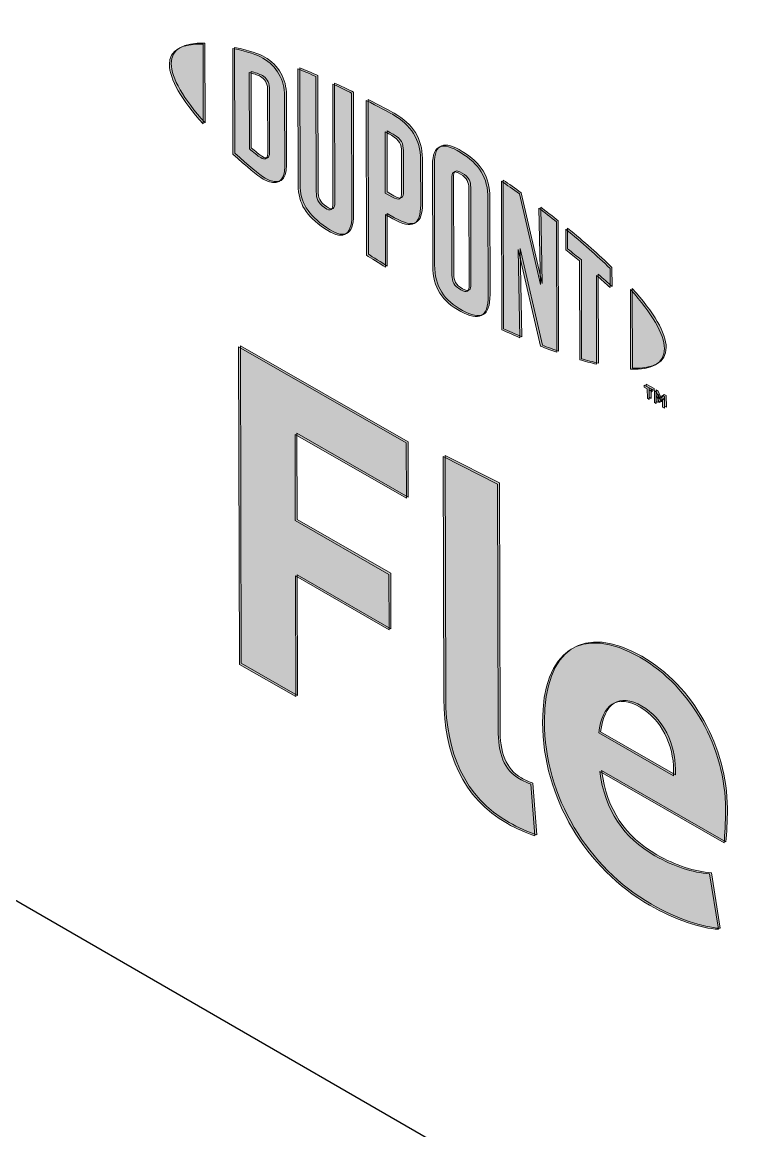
# Model space of a CAD drawing. Header units: inches. Extents: x -17.6 to 82.3, y -15.1 to 23.2.
# Drawn here: x 69.7049 to 69.8945, y 10.1817 to 10.476 of the extents above; entities that cross this region are included whole.
import ezdxf

# ---------------------------------------------------------------- set-up
doc = ezdxf.new("R2010")
doc.units = ezdxf.units.IN
doc.header["$MEASUREMENT"] = 0
doc.layers.add('G-ANNO-TTLB', color=7, linetype='Continuous', lineweight=0)
doc.layers.add('TYVEK', color=7, linetype='Continuous', lineweight=0)

# ---------------------------------------------------------------- blocks, each defined once
blk = doc.blocks.new('Block_237')
at = {"layer": 'TYVEK', "true_color": 0x000000, "transparency": 33554687}
h = blk.add_hatch(color=18, dxfattribs=at)
h.dxf.hatch_style = 2
edge = h.paths.add_edge_path()
edge.add_spline(control_points=[(69.76306, 10.30582), (69.76306, 10.30582), (69.76285, 10.39011), (69.76285, 10.39011), (69.76285, 10.39011), (69.80734, 10.36457), (69.80734, 10.36457), (69.80734, 10.36457), (69.80738, 10.34988), (69.80738, 10.34988), (69.80738, 10.34988), (69.77782, 10.36685), (69.77782, 10.36685), (69.77782, 10.36685), (69.77788, 10.34397), (69.77788, 10.34397), (69.77788, 10.34397), (69.80273, 10.3297), (69.80273, 10.3297), (69.80273, 10.3297), (69.80277, 10.315), (69.80277, 10.315), (69.80277, 10.315), (69.77791, 10.32927), (69.77791, 10.32927), (69.77791, 10.32927), (69.77799, 10.29724), (69.77799, 10.29724), (69.77799, 10.29724), (69.76306, 10.30582), (69.76306, 10.30582)], knot_values=[0, 0, 0, 0, 1, 1, 1, 2, 2, 2, 3, 3, 3, 4, 4, 4, 5, 5, 5, 6, 6, 6, 7, 7, 7, 8, 8, 8, 9, 9, 9, 10, 10, 10, 10], degree=3, periodic=0)
h = blk.add_hatch(color=18, dxfattribs=at)
h.dxf.hatch_style = 2
edge = h.paths.add_edge_path()
edge.add_spline(control_points=[(69.83172, 10.28864), (69.83174, 10.28214), (69.83321, 10.27781), (69.83739, 10.27541), (69.83843, 10.27481), (69.83947, 10.27433), (69.84041, 10.27403), (69.84041, 10.27403), (69.84149, 10.26031), (69.84149, 10.26031), (69.83951, 10.26096), (69.83627, 10.26234), (69.83418, 10.26354), (69.82217, 10.27044), (69.81735, 10.28222), (69.81731, 10.29668), (69.81731, 10.29668), (69.81715, 10.36098), (69.81715, 10.36098), (69.81715, 10.36098), (69.83156, 10.35367), (69.83156, 10.35367), (69.83156, 10.35367), (69.83172, 10.28864), (69.83172, 10.28864)], knot_values=[0, 0, 0, 0, 1, 1, 1, 2, 2, 2, 3, 3, 3, 4, 4, 4, 5, 5, 5, 6, 6, 6, 7, 7, 7, 8, 8, 8, 8], degree=3, periodic=0)
h = blk.add_hatch(color=18, dxfattribs=at)
h.dxf.hatch_style = 2
edge = h.paths.add_edge_path()
edge.add_spline(control_points=[(69.85842, 10.28762), (69.85842, 10.28762), (69.87827, 10.27623), (69.87827, 10.27623), (69.87827, 10.27623), (69.87826, 10.27768), (69.87826, 10.27768), (69.87825, 10.28442), (69.8751, 10.29116), (69.86936, 10.29445), (69.8633, 10.29793), (69.85934, 10.29527), (69.85842, 10.28762)], knot_values=[0, 0, 0, 0, 1, 1, 1, 2, 2, 2, 3, 3, 3, 4, 4, 4, 4], degree=3, periodic=0)
edge = h.paths.add_edge_path()
edge.add_spline(control_points=[(69.89015, 10.2355), (69.88556, 10.23573), (69.87878, 10.23794), (69.87188, 10.2419), (69.85507, 10.25155), (69.84355, 10.27043), (69.8435, 10.29042), (69.84345, 10.30956), (69.85397, 10.31651), (69.86932, 10.3077), (69.883, 10.29985), (69.89201, 10.28349), (69.89205, 10.26735), (69.89206, 10.26374), (69.89186, 10.26073), (69.89166, 10.25844), (69.89166, 10.25844), (69.85866, 10.27739), (69.85866, 10.27739), (69.86004, 10.26698), (69.86496, 10.25982), (69.87331, 10.25503), (69.87843, 10.25209), (69.88333, 10.25059), (69.88782, 10.25018), (69.88782, 10.25018), (69.89015, 10.2355), (69.89015, 10.2355)], knot_values=[0, 0, 0, 0, 1, 1, 1, 2, 2, 2, 3, 3, 3, 4, 4, 4, 5, 5, 5, 6, 6, 6, 7, 7, 7, 8, 8, 8, 9, 9, 9, 9], degree=3, periodic=0)
at = {"layer": 'TYVEK'}
for points, knots in [([(69.76306, 10.30582), (69.76306, 10.30582), (69.76285, 10.39011), (69.76285, 10.39011), (69.76285, 10.39011), (69.80734, 10.36457), (69.80734, 10.36457), (69.80734, 10.36457), (69.80738, 10.34988), (69.80738, 10.34988), (69.80738, 10.34988), (69.77782, 10.36685), (69.77782, 10.36685), (69.77782, 10.36685), (69.77788, 10.34397), (69.77788, 10.34397), (69.77788, 10.34397), (69.80273, 10.3297), (69.80273, 10.3297), (69.80273, 10.3297), (69.80277, 10.315), (69.80277, 10.315), (69.80277, 10.315), (69.77791, 10.32927), (69.77791, 10.32927), (69.77791, 10.32927), (69.77799, 10.29724), (69.77799, 10.29724), (69.77799, 10.29724), (69.76306, 10.30582), (69.76306, 10.30582)], [0, 0, 0, 0, 1, 1, 1, 2, 2, 2, 3, 3, 3, 4, 4, 4, 5, 5, 5, 6, 6, 6, 7, 7, 7, 8, 8, 8, 9, 9, 9, 10, 10, 10, 10]), ([(69.83172, 10.28864), (69.83174, 10.28214), (69.83321, 10.27781), (69.83739, 10.27541), (69.83843, 10.27481), (69.83947, 10.27433), (69.84041, 10.27403), (69.84041, 10.27403), (69.84149, 10.26031), (69.84149, 10.26031), (69.83951, 10.26096), (69.83627, 10.26234), (69.83418, 10.26354), (69.82217, 10.27044), (69.81735, 10.28222), (69.81731, 10.29668), (69.81731, 10.29668), (69.81715, 10.36098), (69.81715, 10.36098), (69.81715, 10.36098), (69.83156, 10.35367), (69.83156, 10.35367), (69.83156, 10.35367), (69.83172, 10.28864), (69.83172, 10.28864)], [0, 0, 0, 0, 1, 1, 1, 2, 2, 2, 3, 3, 3, 4, 4, 4, 5, 5, 5, 6, 6, 6, 7, 7, 7, 8, 8, 8, 8]), ([(69.89015, 10.2355), (69.88556, 10.23573), (69.87878, 10.23794), (69.87188, 10.2419), (69.85507, 10.25155), (69.84355, 10.27043), (69.8435, 10.29042), (69.84345, 10.30956), (69.85397, 10.31651), (69.86932, 10.3077), (69.883, 10.29985), (69.89201, 10.28349), (69.89205, 10.26735), (69.89206, 10.26374), (69.89186, 10.26073), (69.89166, 10.25844), (69.89166, 10.25844), (69.85866, 10.27739), (69.85866, 10.27739), (69.86004, 10.26698), (69.86496, 10.25982), (69.87331, 10.25503), (69.87843, 10.25209), (69.88333, 10.25059), (69.88782, 10.25018), (69.88782, 10.25018), (69.89015, 10.2355), (69.89015, 10.2355)], [0, 0, 0, 0, 1, 1, 1, 2, 2, 2, 3, 3, 3, 4, 4, 4, 5, 5, 5, 6, 6, 6, 7, 7, 7, 8, 8, 8, 9, 9, 9, 9]), ([(69.85842, 10.28762), (69.85842, 10.28762), (69.87827, 10.27623), (69.87827, 10.27623), (69.87827, 10.27623), (69.87826, 10.27768), (69.87826, 10.27768), (69.87825, 10.28442), (69.8751, 10.29116), (69.86936, 10.29445), (69.8633, 10.29793), (69.85934, 10.29527), (69.85842, 10.28762)], [0, 0, 0, 0, 1, 1, 1, 2, 2, 2, 3, 3, 3, 4, 4, 4, 4])]:
    blk.add_open_spline(points, degree=3, knots=knots, dxfattribs=at)
blk = doc.blocks.new('Block_238')
at = {"layer": 'TYVEK', "true_color": 0x000000, "transparency": 33554687}
h = blk.add_hatch(color=18, dxfattribs=at)
h.dxf.hatch_style = 2
edge = h.paths.add_edge_path()
edge.add_spline(control_points=[(69.74448, 10.46499), (69.74449, 10.46111), (69.74777, 10.45561), (69.75347, 10.44923), (69.75347, 10.44923), (69.75341, 10.47039), (69.75341, 10.47039), (69.74773, 10.47057), (69.74447, 10.46883), (69.74448, 10.46499)], knot_values=[0, 0, 0, 0, 1, 1, 1, 2, 2, 2, 3, 3, 3, 3], degree=3, periodic=0)
h = blk.add_hatch(color=18, dxfattribs=at)
h.dxf.hatch_style = 2
edge = h.paths.add_edge_path()
edge.add_spline(control_points=[(69.77057, 10.44138), (69.77057, 10.43976), (69.76973, 10.4397), (69.76872, 10.44028), (69.76793, 10.44073), (69.76671, 10.44176), (69.76572, 10.44264), (69.76572, 10.44264), (69.76567, 10.46288), (69.76567, 10.46288), (69.76666, 10.46261), (69.76788, 10.46224), (69.76866, 10.46179), (69.76967, 10.46121), (69.77052, 10.46018), (69.77052, 10.45856), (69.77052, 10.45856), (69.77057, 10.44138), (69.77057, 10.44138)], knot_values=[0, 0, 0, 0, 1, 1, 1, 2, 2, 2, 3, 3, 3, 4, 4, 4, 5, 5, 5, 6, 6, 6, 6], degree=3, periodic=0)
edge = h.paths.add_edge_path()
edge.add_spline(control_points=[(69.76931, 10.4667), (69.76772, 10.46761), (69.76543, 10.46839), (69.76128, 10.46929), (69.76128, 10.46929), (69.76135, 10.44124), (69.76135, 10.44124), (69.765, 10.43787), (69.7678, 10.43552), (69.76939, 10.43461), (69.77306, 10.43251), (69.77511, 10.43391), (69.7751, 10.43805), (69.7751, 10.43805), (69.77506, 10.45668), (69.77506, 10.45668), (69.77505, 10.46083), (69.77298, 10.4646), (69.76931, 10.4667)], knot_values=[0, 0, 0, 0, 1, 1, 1, 2, 2, 2, 3, 3, 3, 4, 4, 4, 5, 5, 5, 6, 6, 6, 6], degree=3, periodic=0)
h = blk.add_hatch(color=18, dxfattribs=at)
h.dxf.hatch_style = 2
edge = h.paths.add_edge_path()
edge.add_spline(control_points=[(69.78788, 10.42815), (69.78789, 10.42653), (69.7874, 10.42578), (69.78565, 10.42704), (69.78392, 10.42827), (69.78345, 10.42938), (69.78345, 10.4313), (69.78345, 10.4313), (69.78337, 10.46183), (69.78337, 10.46183), (69.78223, 10.46234), (69.77967, 10.4634), (69.77858, 10.46385), (69.77858, 10.46385), (69.77866, 10.43297), (69.77866, 10.43297), (69.77867, 10.42804), (69.78075, 10.42493), (69.78566, 10.42146), (69.79016, 10.41829), (69.7929, 10.41933), (69.79289, 10.4248), (69.79289, 10.4248), (69.79281, 10.45742), (69.79281, 10.45742), (69.79187, 10.4579), (69.7888, 10.45936), (69.7878, 10.45981), (69.7878, 10.45981), (69.78788, 10.42815), (69.78788, 10.42815)], knot_values=[0, 0, 0, 0, 1, 1, 1, 2, 2, 2, 3, 3, 3, 4, 4, 4, 5, 5, 5, 6, 6, 6, 7, 7, 7, 8, 8, 8, 9, 9, 9, 10, 10, 10, 10], degree=3, periodic=0)
h = blk.add_hatch(color=18, dxfattribs=at)
h.dxf.hatch_style = 2
edge = h.paths.add_edge_path()
edge.add_spline(control_points=[(69.8061, 10.43109), (69.8061, 10.42932), (69.80557, 10.42874), (69.80353, 10.4299), (69.80353, 10.4299), (69.80178, 10.4309), (69.80178, 10.4309), (69.80178, 10.4309), (69.80174, 10.44711), (69.80174, 10.44711), (69.80252, 10.44671), (69.80294, 10.44648), (69.8034, 10.44621), (69.8056, 10.44495), (69.80607, 10.44373), (69.80607, 10.44192), (69.80607, 10.44192), (69.8061, 10.43109), (69.8061, 10.43109)], knot_values=[0, 0, 0, 0, 1, 1, 1, 2, 2, 2, 3, 3, 3, 4, 4, 4, 5, 5, 5, 6, 6, 6, 6], degree=3, periodic=0)
edge = h.paths.add_edge_path()
edge.add_spline(control_points=[(69.80368, 10.45178), (69.80281, 10.45228), (69.79964, 10.45398), (69.79672, 10.45546), (69.79672, 10.45546), (69.79682, 10.41437), (69.79682, 10.41437), (69.79781, 10.41374), (69.80042, 10.41209), (69.80182, 10.41124), (69.80182, 10.41124), (69.80179, 10.42519), (69.80179, 10.42519), (69.80179, 10.42519), (69.80375, 10.42407), (69.80375, 10.42407), (69.80899, 10.42108), (69.81117, 10.42254), (69.81115, 10.42775), (69.81115, 10.42775), (69.81112, 10.43986), (69.81112, 10.43986), (69.81111, 10.44497), (69.80866, 10.44893), (69.80368, 10.45178)], knot_values=[0, 0, 0, 0, 1, 1, 1, 2, 2, 2, 3, 3, 3, 4, 4, 4, 5, 5, 5, 6, 6, 6, 7, 7, 7, 8, 8, 8, 8], degree=3, periodic=0)
h = blk.add_hatch(color=18, dxfattribs=at)
h.dxf.hatch_style = 2
edge = h.paths.add_edge_path()
edge.add_spline(control_points=[(69.82401, 10.40648), (69.82402, 10.40485), (69.82355, 10.40428), (69.82178, 10.40524), (69.81995, 10.40622), (69.81946, 10.40741), (69.81945, 10.40909), (69.81945, 10.40909), (69.81939, 10.43471), (69.81939, 10.43471), (69.81938, 10.43639), (69.81988, 10.43704), (69.8217, 10.43593), (69.82348, 10.43485), (69.82395, 10.43371), (69.82395, 10.43209), (69.82395, 10.43209), (69.82401, 10.40648), (69.82401, 10.40648)], knot_values=[0, 0, 0, 0, 1, 1, 1, 2, 2, 2, 3, 3, 3, 4, 4, 4, 5, 5, 5, 6, 6, 6, 6], degree=3, periodic=0)
edge = h.paths.add_edge_path()
edge.add_spline(control_points=[(69.82169, 10.44167), (69.81705, 10.44459), (69.81429, 10.44382), (69.8143, 10.43841), (69.8143, 10.43841), (69.81437, 10.41153), (69.81437, 10.41153), (69.81438, 10.40582), (69.81689, 10.40203), (69.82179, 10.39947), (69.82659, 10.39695), (69.82908, 10.39762), (69.82907, 10.40369), (69.82907, 10.40369), (69.82901, 10.42935), (69.82901, 10.42935), (69.82899, 10.43514), (69.82673, 10.4385), (69.82169, 10.44167)], knot_values=[0, 0, 0, 0, 1, 1, 1, 2, 2, 2, 3, 3, 3, 4, 4, 4, 5, 5, 5, 6, 6, 6, 6], degree=3, periodic=0)
h = blk.add_hatch(color=18, dxfattribs=at)
h.dxf.hatch_style = 2
edge = h.paths.add_edge_path()
edge.add_spline(control_points=[(69.84294, 10.40662), (69.84294, 10.40662), (69.83733, 10.4307), (69.83733, 10.4307), (69.83582, 10.43179), (69.834, 10.43308), (69.83259, 10.43403), (69.83259, 10.43403), (69.83268, 10.39461), (69.83268, 10.39461), (69.83367, 10.39415), (69.8362, 10.39303), (69.8375, 10.39247), (69.8375, 10.39247), (69.83705, 10.41593), (69.83705, 10.41593), (69.83705, 10.41593), (69.84298, 10.39023), (69.84298, 10.39023), (69.84423, 10.38974), (69.84605, 10.38906), (69.84725, 10.38864), (69.84725, 10.38864), (69.84716, 10.42328), (69.84716, 10.42328), (69.84591, 10.42428), (69.84364, 10.42603), (69.84254, 10.42685), (69.84254, 10.42685), (69.84294, 10.40662), (69.84294, 10.40662)], knot_values=[0, 0, 0, 0, 1, 1, 1, 2, 2, 2, 3, 3, 3, 4, 4, 4, 5, 5, 5, 6, 6, 6, 7, 7, 7, 8, 8, 8, 9, 9, 9, 10, 10, 10, 10], degree=3, periodic=0)
h = blk.add_hatch(color=18, dxfattribs=at)
h.dxf.hatch_style = 2
edge = h.paths.add_edge_path()
edge.add_spline(control_points=[(69.84966, 10.4158), (69.8509, 10.41483), (69.85212, 10.41385), (69.85331, 10.41287), (69.85331, 10.41287), (69.85337, 10.38665), (69.85337, 10.38665), (69.85447, 10.38632), (69.8565, 10.38576), (69.85785, 10.38545), (69.85785, 10.38545), (69.85779, 10.40905), (69.85779, 10.40905), (69.8591, 10.40792), (69.86032, 10.40682), (69.86145, 10.40581), (69.86145, 10.40581), (69.86143, 10.41086), (69.86143, 10.41086), (69.85789, 10.41432), (69.85409, 10.41766), (69.84964, 10.42128), (69.84964, 10.42128), (69.84966, 10.4158), (69.84966, 10.4158)], knot_values=[0, 0, 0, 0, 1, 1, 1, 2, 2, 2, 3, 3, 3, 4, 4, 4, 5, 5, 5, 6, 6, 6, 7, 7, 7, 8, 8, 8, 8], degree=3, periodic=0)
h = blk.add_hatch(color=18, dxfattribs=at)
h.dxf.hatch_style = 2
edge = h.paths.add_edge_path()
edge.add_spline(control_points=[(69.87581, 10.3896), (69.87582, 10.38571), (69.87256, 10.38397), (69.86687, 10.38412), (69.86687, 10.38412), (69.86682, 10.40529), (69.86682, 10.40529), (69.87252, 10.39892), (69.8758, 10.39344), (69.87581, 10.3896)], knot_values=[0, 0, 0, 0, 1, 1, 1, 2, 2, 2, 3, 3, 3, 3], degree=3, periodic=0)
h = blk.add_hatch(color=18, dxfattribs=at)
h.dxf.hatch_style = 2
edge = h.paths.add_edge_path()
edge.add_spline(control_points=[(69.87318, 10.37839), (69.87318, 10.37839), (69.87372, 10.37807), (69.87372, 10.37807), (69.87372, 10.37807), (69.87452, 10.37617), (69.87452, 10.37617), (69.87452, 10.37617), (69.87531, 10.37716), (69.87531, 10.37716), (69.87531, 10.37716), (69.87584, 10.37686), (69.87584, 10.37686), (69.87584, 10.37686), (69.87585, 10.37381), (69.87585, 10.37381), (69.87585, 10.37381), (69.87536, 10.37409), (69.87536, 10.37409), (69.87536, 10.37409), (69.87535, 10.37626), (69.87535, 10.37626), (69.87535, 10.37626), (69.87454, 10.37527), (69.87454, 10.37527), (69.87454, 10.37527), (69.87449, 10.3753), (69.87449, 10.3753), (69.87449, 10.3753), (69.87367, 10.37722), (69.87367, 10.37722), (69.87367, 10.37722), (69.87367, 10.37505), (69.87367, 10.37505), (69.87367, 10.37505), (69.87318, 10.37534), (69.87318, 10.37534), (69.87318, 10.37534), (69.87318, 10.37839), (69.87318, 10.37839)], knot_values=[0, 0, 0, 0, 1, 1, 1, 2, 2, 2, 3, 3, 3, 4, 4, 4, 5, 5, 5, 6, 6, 6, 7, 7, 7, 8, 8, 8, 9, 9, 9, 10, 10, 10, 11, 11, 11, 12, 12, 12, 13, 13, 13, 13], degree=3, periodic=0)
edge = h.paths.add_edge_path()
edge.add_spline(control_points=[(69.87129, 10.37894), (69.87129, 10.37894), (69.87047, 10.3794), (69.87047, 10.3794), (69.87047, 10.3794), (69.87047, 10.37994), (69.87047, 10.37994), (69.87047, 10.37994), (69.87261, 10.37871), (69.87261, 10.37871), (69.87261, 10.37871), (69.87261, 10.37818), (69.87261, 10.37818), (69.87261, 10.37818), (69.87179, 10.37864), (69.87179, 10.37864), (69.87179, 10.37864), (69.8718, 10.37613), (69.8718, 10.37613), (69.8718, 10.37613), (69.87129, 10.37642), (69.87129, 10.37642), (69.87129, 10.37642), (69.87129, 10.37894), (69.87129, 10.37894)], knot_values=[0, 0, 0, 0, 1, 1, 1, 2, 2, 2, 3, 3, 3, 4, 4, 4, 5, 5, 5, 6, 6, 6, 7, 7, 7, 8, 8, 8, 8], degree=3, periodic=0)
at = {"layer": 'TYVEK'}
for points, knots in [([(69.74448, 10.46499), (69.74449, 10.46111), (69.74777, 10.45561), (69.75347, 10.44923), (69.75347, 10.44923), (69.75341, 10.47039), (69.75341, 10.47039), (69.74773, 10.47057), (69.74447, 10.46883), (69.74448, 10.46499)], [0, 0, 0, 0, 1, 1, 1, 2, 2, 2, 3, 3, 3, 3]), ([(69.76931, 10.4667), (69.76772, 10.46761), (69.76543, 10.46839), (69.76128, 10.46929), (69.76128, 10.46929), (69.76135, 10.44124), (69.76135, 10.44124), (69.765, 10.43787), (69.7678, 10.43552), (69.76939, 10.43461), (69.77306, 10.43251), (69.77511, 10.43391), (69.7751, 10.43805), (69.7751, 10.43805), (69.77506, 10.45668), (69.77506, 10.45668), (69.77505, 10.46083), (69.77298, 10.4646), (69.76931, 10.4667)], [0, 0, 0, 0, 1, 1, 1, 2, 2, 2, 3, 3, 3, 4, 4, 4, 5, 5, 5, 6, 6, 6, 6]), ([(69.77057, 10.44138), (69.77057, 10.43976), (69.76973, 10.4397), (69.76872, 10.44028), (69.76793, 10.44073), (69.76671, 10.44176), (69.76572, 10.44264), (69.76572, 10.44264), (69.76567, 10.46288), (69.76567, 10.46288), (69.76666, 10.46261), (69.76788, 10.46224), (69.76866, 10.46179), (69.76967, 10.46121), (69.77052, 10.46018), (69.77052, 10.45856), (69.77052, 10.45856), (69.77057, 10.44138), (69.77057, 10.44138)], [0, 0, 0, 0, 1, 1, 1, 2, 2, 2, 3, 3, 3, 4, 4, 4, 5, 5, 5, 6, 6, 6, 6]), ([(69.78788, 10.42815), (69.78789, 10.42653), (69.7874, 10.42578), (69.78565, 10.42704), (69.78392, 10.42827), (69.78345, 10.42938), (69.78345, 10.4313), (69.78345, 10.4313), (69.78337, 10.46183), (69.78337, 10.46183), (69.78223, 10.46234), (69.77967, 10.4634), (69.77858, 10.46385), (69.77858, 10.46385), (69.77866, 10.43297), (69.77866, 10.43297), (69.77867, 10.42804), (69.78075, 10.42493), (69.78566, 10.42146), (69.79016, 10.41829), (69.7929, 10.41933), (69.79289, 10.4248), (69.79289, 10.4248), (69.79281, 10.45742), (69.79281, 10.45742), (69.79187, 10.4579), (69.7888, 10.45936), (69.7878, 10.45981), (69.7878, 10.45981), (69.78788, 10.42815), (69.78788, 10.42815)], [0, 0, 0, 0, 1, 1, 1, 2, 2, 2, 3, 3, 3, 4, 4, 4, 5, 5, 5, 6, 6, 6, 7, 7, 7, 8, 8, 8, 9, 9, 9, 10, 10, 10, 10]), ([(69.80368, 10.45178), (69.80281, 10.45228), (69.79964, 10.45398), (69.79672, 10.45546), (69.79672, 10.45546), (69.79682, 10.41437), (69.79682, 10.41437), (69.79781, 10.41374), (69.80042, 10.41209), (69.80182, 10.41124), (69.80182, 10.41124), (69.80179, 10.42519), (69.80179, 10.42519), (69.80179, 10.42519), (69.80375, 10.42407), (69.80375, 10.42407), (69.80899, 10.42108), (69.81117, 10.42254), (69.81115, 10.42775), (69.81115, 10.42775), (69.81112, 10.43986), (69.81112, 10.43986), (69.81111, 10.44497), (69.80866, 10.44893), (69.80368, 10.45178)], [0, 0, 0, 0, 1, 1, 1, 2, 2, 2, 3, 3, 3, 4, 4, 4, 5, 5, 5, 6, 6, 6, 7, 7, 7, 8, 8, 8, 8]), ([(69.8061, 10.43109), (69.8061, 10.42932), (69.80557, 10.42874), (69.80353, 10.4299), (69.80353, 10.4299), (69.80178, 10.4309), (69.80178, 10.4309), (69.80178, 10.4309), (69.80174, 10.44711), (69.80174, 10.44711), (69.80252, 10.44671), (69.80294, 10.44648), (69.8034, 10.44621), (69.8056, 10.44495), (69.80607, 10.44373), (69.80607, 10.44192), (69.80607, 10.44192), (69.8061, 10.43109), (69.8061, 10.43109)], [0, 0, 0, 0, 1, 1, 1, 2, 2, 2, 3, 3, 3, 4, 4, 4, 5, 5, 5, 6, 6, 6, 6]), ([(69.82169, 10.44167), (69.81705, 10.44459), (69.81429, 10.44382), (69.8143, 10.43841), (69.8143, 10.43841), (69.81437, 10.41153), (69.81437, 10.41153), (69.81438, 10.40582), (69.81689, 10.40203), (69.82179, 10.39947), (69.82659, 10.39695), (69.82908, 10.39762), (69.82907, 10.40369), (69.82907, 10.40369), (69.82901, 10.42935), (69.82901, 10.42935), (69.82899, 10.43514), (69.82673, 10.4385), (69.82169, 10.44167)], [0, 0, 0, 0, 1, 1, 1, 2, 2, 2, 3, 3, 3, 4, 4, 4, 5, 5, 5, 6, 6, 6, 6]), ([(69.82401, 10.40648), (69.82402, 10.40485), (69.82355, 10.40428), (69.82178, 10.40524), (69.81995, 10.40622), (69.81946, 10.40741), (69.81945, 10.40909), (69.81945, 10.40909), (69.81939, 10.43471), (69.81939, 10.43471), (69.81938, 10.43639), (69.81988, 10.43704), (69.8217, 10.43593), (69.82348, 10.43485), (69.82395, 10.43371), (69.82395, 10.43209), (69.82395, 10.43209), (69.82401, 10.40648), (69.82401, 10.40648)], [0, 0, 0, 0, 1, 1, 1, 2, 2, 2, 3, 3, 3, 4, 4, 4, 5, 5, 5, 6, 6, 6, 6]), ([(69.84294, 10.40662), (69.84294, 10.40662), (69.83733, 10.4307), (69.83733, 10.4307), (69.83582, 10.43179), (69.834, 10.43308), (69.83259, 10.43403), (69.83259, 10.43403), (69.83268, 10.39461), (69.83268, 10.39461), (69.83367, 10.39415), (69.8362, 10.39303), (69.8375, 10.39247), (69.8375, 10.39247), (69.83705, 10.41593), (69.83705, 10.41593), (69.83705, 10.41593), (69.84298, 10.39023), (69.84298, 10.39023), (69.84423, 10.38974), (69.84605, 10.38906), (69.84725, 10.38864), (69.84725, 10.38864), (69.84716, 10.42328), (69.84716, 10.42328), (69.84591, 10.42428), (69.84364, 10.42603), (69.84254, 10.42685), (69.84254, 10.42685), (69.84294, 10.40662), (69.84294, 10.40662)], [0, 0, 0, 0, 1, 1, 1, 2, 2, 2, 3, 3, 3, 4, 4, 4, 5, 5, 5, 6, 6, 6, 7, 7, 7, 8, 8, 8, 9, 9, 9, 10, 10, 10, 10]), ([(69.84966, 10.4158), (69.8509, 10.41483), (69.85212, 10.41385), (69.85331, 10.41287), (69.85331, 10.41287), (69.85337, 10.38665), (69.85337, 10.38665), (69.85447, 10.38632), (69.8565, 10.38576), (69.85785, 10.38545), (69.85785, 10.38545), (69.85779, 10.40905), (69.85779, 10.40905), (69.8591, 10.40792), (69.86032, 10.40682), (69.86145, 10.40581), (69.86145, 10.40581), (69.86143, 10.41086), (69.86143, 10.41086), (69.85789, 10.41432), (69.85409, 10.41766), (69.84964, 10.42128), (69.84964, 10.42128), (69.84966, 10.4158), (69.84966, 10.4158)], [0, 0, 0, 0, 1, 1, 1, 2, 2, 2, 3, 3, 3, 4, 4, 4, 5, 5, 5, 6, 6, 6, 7, 7, 7, 8, 8, 8, 8]), ([(69.87581, 10.3896), (69.87582, 10.38571), (69.87256, 10.38397), (69.86687, 10.38412), (69.86687, 10.38412), (69.86682, 10.40529), (69.86682, 10.40529), (69.87252, 10.39892), (69.8758, 10.39344), (69.87581, 10.3896)], [0, 0, 0, 0, 1, 1, 1, 2, 2, 2, 3, 3, 3, 3]), ([(69.87129, 10.37894), (69.87129, 10.37894), (69.87047, 10.3794), (69.87047, 10.3794), (69.87047, 10.3794), (69.87047, 10.37994), (69.87047, 10.37994), (69.87047, 10.37994), (69.87261, 10.37871), (69.87261, 10.37871), (69.87261, 10.37871), (69.87261, 10.37818), (69.87261, 10.37818), (69.87261, 10.37818), (69.87179, 10.37864), (69.87179, 10.37864), (69.87179, 10.37864), (69.8718, 10.37613), (69.8718, 10.37613), (69.8718, 10.37613), (69.87129, 10.37642), (69.87129, 10.37642), (69.87129, 10.37642), (69.87129, 10.37894), (69.87129, 10.37894)], [0, 0, 0, 0, 1, 1, 1, 2, 2, 2, 3, 3, 3, 4, 4, 4, 5, 5, 5, 6, 6, 6, 7, 7, 7, 8, 8, 8, 8]), ([(69.87318, 10.37839), (69.87318, 10.37839), (69.87372, 10.37807), (69.87372, 10.37807), (69.87372, 10.37807), (69.87452, 10.37617), (69.87452, 10.37617), (69.87452, 10.37617), (69.87531, 10.37716), (69.87531, 10.37716), (69.87531, 10.37716), (69.87584, 10.37686), (69.87584, 10.37686), (69.87584, 10.37686), (69.87585, 10.37381), (69.87585, 10.37381), (69.87585, 10.37381), (69.87536, 10.37409), (69.87536, 10.37409), (69.87536, 10.37409), (69.87535, 10.37626), (69.87535, 10.37626), (69.87535, 10.37626), (69.87454, 10.37527), (69.87454, 10.37527), (69.87454, 10.37527), (69.87449, 10.3753), (69.87449, 10.3753), (69.87449, 10.3753), (69.87367, 10.37722), (69.87367, 10.37722), (69.87367, 10.37722), (69.87367, 10.37505), (69.87367, 10.37505), (69.87367, 10.37505), (69.87318, 10.37534), (69.87318, 10.37534), (69.87318, 10.37534), (69.87318, 10.37839), (69.87318, 10.37839)], [0, 0, 0, 0, 1, 1, 1, 2, 2, 2, 3, 3, 3, 4, 4, 4, 5, 5, 5, 6, 6, 6, 7, 7, 7, 8, 8, 8, 9, 9, 9, 10, 10, 10, 11, 11, 11, 12, 12, 12, 13, 13, 13, 13])]:
    blk.add_open_spline(points, degree=3, knots=knots, dxfattribs=at)
blk = doc.blocks.new('Block_236')
at = {"layer": 'TYVEK'}
for name in ['Block_238', 'Block_237']:
    blk.add_blockref(name, (0, 0), dxfattribs=at)
blk = doc.blocks.new('Block_246')
at = {"layer": 'TYVEK', "true_color": 0x000000, "transparency": 33554687}
h = blk.add_hatch(color=18, dxfattribs=at)
h.dxf.hatch_style = 2
edge = h.paths.add_edge_path()
edge.add_spline(control_points=[(69.76257, 10.30554), (69.76257, 10.30554), (69.76237, 10.38984), (69.76237, 10.38984), (69.76237, 10.38984), (69.80686, 10.3643), (69.80686, 10.3643), (69.80686, 10.3643), (69.80689, 10.34961), (69.80689, 10.34961), (69.80689, 10.34961), (69.77734, 10.36657), (69.77734, 10.36657), (69.77734, 10.36657), (69.77739, 10.34369), (69.77739, 10.34369), (69.77739, 10.34369), (69.80225, 10.32942), (69.80225, 10.32942), (69.80225, 10.32942), (69.80228, 10.31473), (69.80228, 10.31473), (69.80228, 10.31473), (69.77743, 10.329), (69.77743, 10.329), (69.77743, 10.329), (69.77751, 10.29697), (69.77751, 10.29697), (69.77751, 10.29697), (69.76257, 10.30554), (69.76257, 10.30554)], knot_values=[0, 0, 0, 0, 1, 1, 1, 2, 2, 2, 3, 3, 3, 4, 4, 4, 5, 5, 5, 6, 6, 6, 7, 7, 7, 8, 8, 8, 9, 9, 9, 10, 10, 10, 10], degree=3, periodic=0)
h = blk.add_hatch(color=18, dxfattribs=at)
h.dxf.hatch_style = 2
edge = h.paths.add_edge_path()
edge.add_spline(control_points=[(69.83123, 10.28837), (69.83125, 10.28187), (69.83272, 10.27754), (69.8369, 10.27514), (69.83794, 10.27454), (69.83899, 10.27406), (69.83993, 10.27376), (69.83993, 10.27376), (69.841, 10.26003), (69.841, 10.26003), (69.83902, 10.26069), (69.83578, 10.26207), (69.83369, 10.26327), (69.82168, 10.27016), (69.81686, 10.28195), (69.81682, 10.2964), (69.81682, 10.2964), (69.81667, 10.36071), (69.81667, 10.36071), (69.81667, 10.36071), (69.83108, 10.3534), (69.83108, 10.3534), (69.83108, 10.3534), (69.83123, 10.28837), (69.83123, 10.28837)], knot_values=[0, 0, 0, 0, 1, 1, 1, 2, 2, 2, 3, 3, 3, 4, 4, 4, 5, 5, 5, 6, 6, 6, 7, 7, 7, 8, 8, 8, 8], degree=3, periodic=0)
h = blk.add_hatch(color=18, dxfattribs=at)
h.dxf.hatch_style = 2
edge = h.paths.add_edge_path()
edge.add_spline(control_points=[(69.85793, 10.28735), (69.85793, 10.28735), (69.87778, 10.27596), (69.87778, 10.27596), (69.87778, 10.27596), (69.87777, 10.2774), (69.87777, 10.2774), (69.87776, 10.28415), (69.87461, 10.29088), (69.86887, 10.29418), (69.86281, 10.29766), (69.85885, 10.295), (69.85793, 10.28735)], knot_values=[0, 0, 0, 0, 1, 1, 1, 2, 2, 2, 3, 3, 3, 4, 4, 4, 4], degree=3, periodic=0)
edge = h.paths.add_edge_path()
edge.add_spline(control_points=[(69.88966, 10.23523), (69.88507, 10.23546), (69.87829, 10.23767), (69.8714, 10.24162), (69.85458, 10.25128), (69.84306, 10.27015), (69.84301, 10.29015), (69.84297, 10.30929), (69.85348, 10.31624), (69.86884, 10.30743), (69.88252, 10.29957), (69.89153, 10.28322), (69.89157, 10.26708), (69.89157, 10.26347), (69.89137, 10.26046), (69.89117, 10.25817), (69.89117, 10.25817), (69.85817, 10.27712), (69.85817, 10.27712), (69.85955, 10.2667), (69.86447, 10.25955), (69.87282, 10.25475), (69.87794, 10.25182), (69.88285, 10.25032), (69.88733, 10.24991), (69.88733, 10.24991), (69.88966, 10.23523), (69.88966, 10.23523)], knot_values=[0, 0, 0, 0, 1, 1, 1, 2, 2, 2, 3, 3, 3, 4, 4, 4, 5, 5, 5, 6, 6, 6, 7, 7, 7, 8, 8, 8, 9, 9, 9, 9], degree=3, periodic=0)
at = {"layer": 'TYVEK'}
for points, knots in [([(69.76257, 10.30554), (69.76257, 10.30554), (69.76237, 10.38984), (69.76237, 10.38984), (69.76237, 10.38984), (69.80686, 10.3643), (69.80686, 10.3643), (69.80686, 10.3643), (69.80689, 10.34961), (69.80689, 10.34961), (69.80689, 10.34961), (69.77734, 10.36657), (69.77734, 10.36657), (69.77734, 10.36657), (69.77739, 10.34369), (69.77739, 10.34369), (69.77739, 10.34369), (69.80225, 10.32942), (69.80225, 10.32942), (69.80225, 10.32942), (69.80228, 10.31473), (69.80228, 10.31473), (69.80228, 10.31473), (69.77743, 10.329), (69.77743, 10.329), (69.77743, 10.329), (69.77751, 10.29697), (69.77751, 10.29697), (69.77751, 10.29697), (69.76257, 10.30554), (69.76257, 10.30554)], [0, 0, 0, 0, 1, 1, 1, 2, 2, 2, 3, 3, 3, 4, 4, 4, 5, 5, 5, 6, 6, 6, 7, 7, 7, 8, 8, 8, 9, 9, 9, 10, 10, 10, 10]), ([(69.83123, 10.28837), (69.83125, 10.28187), (69.83272, 10.27754), (69.8369, 10.27514), (69.83794, 10.27454), (69.83899, 10.27406), (69.83993, 10.27376), (69.83993, 10.27376), (69.841, 10.26003), (69.841, 10.26003), (69.83902, 10.26069), (69.83578, 10.26207), (69.83369, 10.26327), (69.82168, 10.27016), (69.81686, 10.28195), (69.81682, 10.2964), (69.81682, 10.2964), (69.81667, 10.36071), (69.81667, 10.36071), (69.81667, 10.36071), (69.83108, 10.3534), (69.83108, 10.3534), (69.83108, 10.3534), (69.83123, 10.28837), (69.83123, 10.28837)], [0, 0, 0, 0, 1, 1, 1, 2, 2, 2, 3, 3, 3, 4, 4, 4, 5, 5, 5, 6, 6, 6, 7, 7, 7, 8, 8, 8, 8]), ([(69.88966, 10.23523), (69.88507, 10.23546), (69.87829, 10.23767), (69.8714, 10.24162), (69.85458, 10.25128), (69.84306, 10.27015), (69.84301, 10.29015), (69.84297, 10.30929), (69.85348, 10.31624), (69.86884, 10.30743), (69.88252, 10.29957), (69.89153, 10.28322), (69.89157, 10.26708), (69.89157, 10.26347), (69.89137, 10.26046), (69.89117, 10.25817), (69.89117, 10.25817), (69.85817, 10.27712), (69.85817, 10.27712), (69.85955, 10.2667), (69.86447, 10.25955), (69.87282, 10.25475), (69.87794, 10.25182), (69.88285, 10.25032), (69.88733, 10.24991), (69.88733, 10.24991), (69.88966, 10.23523), (69.88966, 10.23523)], [0, 0, 0, 0, 1, 1, 1, 2, 2, 2, 3, 3, 3, 4, 4, 4, 5, 5, 5, 6, 6, 6, 7, 7, 7, 8, 8, 8, 9, 9, 9, 9]), ([(69.85793, 10.28735), (69.85793, 10.28735), (69.87778, 10.27596), (69.87778, 10.27596), (69.87778, 10.27596), (69.87777, 10.2774), (69.87777, 10.2774), (69.87776, 10.28415), (69.87461, 10.29088), (69.86887, 10.29418), (69.86281, 10.29766), (69.85885, 10.295), (69.85793, 10.28735)], [0, 0, 0, 0, 1, 1, 1, 2, 2, 2, 3, 3, 3, 4, 4, 4, 4])]:
    blk.add_open_spline(points, degree=3, knots=knots, dxfattribs=at)
blk = doc.blocks.new('Block_247')
at = {"layer": 'TYVEK', "true_color": 0x000000, "transparency": 33554687}
h = blk.add_hatch(color=18, dxfattribs=at)
h.dxf.hatch_style = 2
edge = h.paths.add_edge_path()
edge.add_spline(control_points=[(69.744, 10.46472), (69.74401, 10.46084), (69.74728, 10.45534), (69.75298, 10.44896), (69.75298, 10.44896), (69.75293, 10.47012), (69.75293, 10.47012), (69.74724, 10.47029), (69.74399, 10.46856), (69.744, 10.46472)], knot_values=[0, 0, 0, 0, 1, 1, 1, 2, 2, 2, 3, 3, 3, 3], degree=3, periodic=0)
h = blk.add_hatch(color=18, dxfattribs=at)
h.dxf.hatch_style = 2
edge = h.paths.add_edge_path()
edge.add_spline(control_points=[(69.77008, 10.44111), (69.77008, 10.43948), (69.76924, 10.43943), (69.76823, 10.44001), (69.76744, 10.44046), (69.76622, 10.44149), (69.76523, 10.44237), (69.76523, 10.44237), (69.76518, 10.4626), (69.76518, 10.4626), (69.76617, 10.46234), (69.76739, 10.46197), (69.76818, 10.46152), (69.76919, 10.46094), (69.77003, 10.45991), (69.77004, 10.45829), (69.77004, 10.45829), (69.77008, 10.44111), (69.77008, 10.44111)], knot_values=[0, 0, 0, 0, 1, 1, 1, 2, 2, 2, 3, 3, 3, 4, 4, 4, 5, 5, 5, 6, 6, 6, 6], degree=3, periodic=0)
edge = h.paths.add_edge_path()
edge.add_spline(control_points=[(69.76882, 10.46643), (69.76723, 10.46734), (69.76494, 10.46812), (69.7608, 10.46902), (69.7608, 10.46902), (69.76086, 10.44097), (69.76086, 10.44097), (69.76452, 10.4376), (69.76731, 10.43525), (69.7689, 10.43434), (69.77257, 10.43223), (69.77463, 10.43363), (69.77462, 10.43778), (69.77462, 10.43778), (69.77457, 10.45641), (69.77457, 10.45641), (69.77456, 10.46055), (69.77249, 10.46432), (69.76882, 10.46643)], knot_values=[0, 0, 0, 0, 1, 1, 1, 2, 2, 2, 3, 3, 3, 4, 4, 4, 5, 5, 5, 6, 6, 6, 6], degree=3, periodic=0)
h = blk.add_hatch(color=18, dxfattribs=at)
h.dxf.hatch_style = 2
edge = h.paths.add_edge_path()
edge.add_spline(control_points=[(69.78739, 10.42788), (69.7874, 10.42626), (69.78692, 10.42551), (69.78516, 10.42676), (69.78343, 10.428), (69.78297, 10.4291), (69.78296, 10.43103), (69.78296, 10.43103), (69.78289, 10.46155), (69.78289, 10.46155), (69.78174, 10.46207), (69.77919, 10.46313), (69.77809, 10.46357), (69.77809, 10.46357), (69.77817, 10.4327), (69.77817, 10.4327), (69.77818, 10.42777), (69.78026, 10.42466), (69.78517, 10.42119), (69.78967, 10.41802), (69.79241, 10.41906), (69.7924, 10.42453), (69.7924, 10.42453), (69.79232, 10.45715), (69.79232, 10.45715), (69.79138, 10.45762), (69.78831, 10.45909), (69.78732, 10.45954), (69.78732, 10.45954), (69.78739, 10.42788), (69.78739, 10.42788)], knot_values=[0, 0, 0, 0, 1, 1, 1, 2, 2, 2, 3, 3, 3, 4, 4, 4, 5, 5, 5, 6, 6, 6, 7, 7, 7, 8, 8, 8, 9, 9, 9, 10, 10, 10, 10], degree=3, periodic=0)
h = blk.add_hatch(color=18, dxfattribs=at)
h.dxf.hatch_style = 2
edge = h.paths.add_edge_path()
edge.add_spline(control_points=[(69.80561, 10.43082), (69.80561, 10.42905), (69.80508, 10.42846), (69.80304, 10.42962), (69.80304, 10.42962), (69.80129, 10.43063), (69.80129, 10.43063), (69.80129, 10.43063), (69.80125, 10.44684), (69.80125, 10.44684), (69.80203, 10.44644), (69.80245, 10.44621), (69.80292, 10.44594), (69.80512, 10.44468), (69.80558, 10.44345), (69.80558, 10.44165), (69.80558, 10.44165), (69.80561, 10.43082), (69.80561, 10.43082)], knot_values=[0, 0, 0, 0, 1, 1, 1, 2, 2, 2, 3, 3, 3, 4, 4, 4, 5, 5, 5, 6, 6, 6, 6], degree=3, periodic=0)
edge = h.paths.add_edge_path()
edge.add_spline(control_points=[(69.80319, 10.45151), (69.80232, 10.45201), (69.79915, 10.45371), (69.79623, 10.45518), (69.79623, 10.45518), (69.79633, 10.4141), (69.79633, 10.4141), (69.79732, 10.41347), (69.79993, 10.41181), (69.80134, 10.41096), (69.80134, 10.41096), (69.8013, 10.42492), (69.8013, 10.42492), (69.8013, 10.42492), (69.80326, 10.4238), (69.80326, 10.4238), (69.80851, 10.4208), (69.81068, 10.42226), (69.81067, 10.42748), (69.81067, 10.42748), (69.81064, 10.43959), (69.81064, 10.43959), (69.81062, 10.4447), (69.80817, 10.44865), (69.80319, 10.45151)], knot_values=[0, 0, 0, 0, 1, 1, 1, 2, 2, 2, 3, 3, 3, 4, 4, 4, 5, 5, 5, 6, 6, 6, 7, 7, 7, 8, 8, 8, 8], degree=3, periodic=0)
h = blk.add_hatch(color=18, dxfattribs=at)
h.dxf.hatch_style = 2
edge = h.paths.add_edge_path()
edge.add_spline(control_points=[(69.82353, 10.4062), (69.82353, 10.40458), (69.82306, 10.40401), (69.82129, 10.40497), (69.81947, 10.40595), (69.81897, 10.40714), (69.81896, 10.40882), (69.81896, 10.40882), (69.8189, 10.43444), (69.8189, 10.43444), (69.8189, 10.43612), (69.81939, 10.43677), (69.82121, 10.43566), (69.82299, 10.43458), (69.82346, 10.43344), (69.82346, 10.43182), (69.82346, 10.43182), (69.82353, 10.4062), (69.82353, 10.4062)], knot_values=[0, 0, 0, 0, 1, 1, 1, 2, 2, 2, 3, 3, 3, 4, 4, 4, 5, 5, 5, 6, 6, 6, 6], degree=3, periodic=0)
edge = h.paths.add_edge_path()
edge.add_spline(control_points=[(69.8212, 10.4414), (69.81656, 10.44432), (69.8138, 10.44355), (69.81382, 10.43814), (69.81382, 10.43814), (69.81388, 10.41126), (69.81388, 10.41126), (69.8139, 10.40555), (69.8164, 10.40176), (69.8213, 10.39919), (69.8261, 10.39668), (69.8286, 10.39735), (69.82858, 10.40342), (69.82858, 10.40342), (69.82852, 10.42908), (69.82852, 10.42908), (69.82851, 10.43487), (69.82624, 10.43823), (69.8212, 10.4414)], knot_values=[0, 0, 0, 0, 1, 1, 1, 2, 2, 2, 3, 3, 3, 4, 4, 4, 5, 5, 5, 6, 6, 6, 6], degree=3, periodic=0)
h = blk.add_hatch(color=18, dxfattribs=at)
h.dxf.hatch_style = 2
edge = h.paths.add_edge_path()
edge.add_spline(control_points=[(69.84245, 10.40635), (69.84245, 10.40635), (69.83685, 10.43043), (69.83685, 10.43043), (69.83533, 10.43152), (69.83351, 10.4328), (69.8321, 10.43376), (69.8321, 10.43376), (69.8322, 10.39433), (69.8322, 10.39433), (69.83319, 10.39387), (69.83571, 10.39276), (69.83701, 10.3922), (69.83701, 10.3922), (69.83656, 10.41566), (69.83656, 10.41566), (69.83656, 10.41566), (69.84249, 10.38996), (69.84249, 10.38996), (69.84374, 10.38947), (69.84556, 10.38879), (69.84676, 10.38837), (69.84676, 10.38837), (69.84668, 10.42301), (69.84668, 10.42301), (69.84543, 10.42401), (69.84315, 10.42576), (69.84206, 10.42658), (69.84206, 10.42658), (69.84245, 10.40635), (69.84245, 10.40635)], knot_values=[0, 0, 0, 0, 1, 1, 1, 2, 2, 2, 3, 3, 3, 4, 4, 4, 5, 5, 5, 6, 6, 6, 7, 7, 7, 8, 8, 8, 9, 9, 9, 10, 10, 10, 10], degree=3, periodic=0)
h = blk.add_hatch(color=18, dxfattribs=at)
h.dxf.hatch_style = 2
edge = h.paths.add_edge_path()
edge.add_spline(control_points=[(69.84917, 10.41553), (69.85041, 10.41456), (69.85163, 10.41358), (69.85282, 10.41259), (69.85282, 10.41259), (69.85288, 10.38638), (69.85288, 10.38638), (69.85398, 10.38604), (69.85601, 10.38549), (69.85736, 10.38517), (69.85736, 10.38517), (69.85731, 10.40878), (69.85731, 10.40878), (69.85861, 10.40765), (69.85984, 10.40655), (69.86096, 10.40554), (69.86096, 10.40554), (69.86095, 10.41059), (69.86095, 10.41059), (69.8574, 10.41405), (69.8536, 10.41739), (69.84916, 10.42101), (69.84916, 10.42101), (69.84917, 10.41553), (69.84917, 10.41553)], knot_values=[0, 0, 0, 0, 1, 1, 1, 2, 2, 2, 3, 3, 3, 4, 4, 4, 5, 5, 5, 6, 6, 6, 7, 7, 7, 8, 8, 8, 8], degree=3, periodic=0)
h = blk.add_hatch(color=18, dxfattribs=at)
h.dxf.hatch_style = 2
edge = h.paths.add_edge_path()
edge.add_spline(control_points=[(69.87532, 10.38933), (69.87533, 10.38544), (69.87207, 10.38369), (69.86638, 10.38384), (69.86638, 10.38384), (69.86633, 10.40502), (69.86633, 10.40502), (69.87203, 10.39865), (69.87531, 10.39317), (69.87532, 10.38933)], knot_values=[0, 0, 0, 0, 1, 1, 1, 2, 2, 2, 3, 3, 3, 3], degree=3, periodic=0)
h = blk.add_hatch(color=18, dxfattribs=at)
h.dxf.hatch_style = 2
edge = h.paths.add_edge_path()
edge.add_spline(control_points=[(69.87269, 10.37811), (69.87269, 10.37811), (69.87323, 10.3778), (69.87323, 10.3778), (69.87323, 10.3778), (69.87403, 10.3759), (69.87403, 10.3759), (69.87403, 10.3759), (69.87483, 10.37689), (69.87483, 10.37689), (69.87483, 10.37689), (69.87535, 10.37658), (69.87535, 10.37658), (69.87535, 10.37658), (69.87536, 10.37353), (69.87536, 10.37353), (69.87536, 10.37353), (69.87487, 10.37382), (69.87487, 10.37382), (69.87487, 10.37382), (69.87486, 10.37598), (69.87486, 10.37598), (69.87486, 10.37598), (69.87405, 10.375), (69.87405, 10.375), (69.87405, 10.375), (69.874, 10.37503), (69.874, 10.37503), (69.874, 10.37503), (69.87318, 10.37695), (69.87318, 10.37695), (69.87318, 10.37695), (69.87319, 10.37478), (69.87319, 10.37478), (69.87319, 10.37478), (69.8727, 10.37506), (69.8727, 10.37506), (69.8727, 10.37506), (69.87269, 10.37811), (69.87269, 10.37811)], knot_values=[0, 0, 0, 0, 1, 1, 1, 2, 2, 2, 3, 3, 3, 4, 4, 4, 5, 5, 5, 6, 6, 6, 7, 7, 7, 8, 8, 8, 9, 9, 9, 10, 10, 10, 11, 11, 11, 12, 12, 12, 13, 13, 13, 13], degree=3, periodic=0)
edge = h.paths.add_edge_path()
edge.add_spline(control_points=[(69.8708, 10.37866), (69.8708, 10.37866), (69.86998, 10.37913), (69.86998, 10.37913), (69.86998, 10.37913), (69.86998, 10.37967), (69.86998, 10.37967), (69.86998, 10.37967), (69.87212, 10.37844), (69.87212, 10.37844), (69.87212, 10.37844), (69.87212, 10.3779), (69.87212, 10.3779), (69.87212, 10.3779), (69.87131, 10.37837), (69.87131, 10.37837), (69.87131, 10.37837), (69.87131, 10.37586), (69.87131, 10.37586), (69.87131, 10.37586), (69.87081, 10.37615), (69.87081, 10.37615), (69.87081, 10.37615), (69.8708, 10.37866), (69.8708, 10.37866)], knot_values=[0, 0, 0, 0, 1, 1, 1, 2, 2, 2, 3, 3, 3, 4, 4, 4, 5, 5, 5, 6, 6, 6, 7, 7, 7, 8, 8, 8, 8], degree=3, periodic=0)
at = {"layer": 'TYVEK'}
for points, knots in [([(69.744, 10.46472), (69.74401, 10.46084), (69.74728, 10.45534), (69.75298, 10.44896), (69.75298, 10.44896), (69.75293, 10.47012), (69.75293, 10.47012), (69.74724, 10.47029), (69.74399, 10.46856), (69.744, 10.46472)], [0, 0, 0, 0, 1, 1, 1, 2, 2, 2, 3, 3, 3, 3]), ([(69.76882, 10.46643), (69.76723, 10.46734), (69.76494, 10.46812), (69.7608, 10.46902), (69.7608, 10.46902), (69.76086, 10.44097), (69.76086, 10.44097), (69.76452, 10.4376), (69.76731, 10.43525), (69.7689, 10.43434), (69.77257, 10.43223), (69.77463, 10.43363), (69.77462, 10.43778), (69.77462, 10.43778), (69.77457, 10.45641), (69.77457, 10.45641), (69.77456, 10.46055), (69.77249, 10.46432), (69.76882, 10.46643)], [0, 0, 0, 0, 1, 1, 1, 2, 2, 2, 3, 3, 3, 4, 4, 4, 5, 5, 5, 6, 6, 6, 6]), ([(69.78739, 10.42788), (69.7874, 10.42626), (69.78692, 10.42551), (69.78516, 10.42676), (69.78343, 10.428), (69.78297, 10.4291), (69.78296, 10.43103), (69.78296, 10.43103), (69.78289, 10.46155), (69.78289, 10.46155), (69.78174, 10.46207), (69.77919, 10.46313), (69.77809, 10.46357), (69.77809, 10.46357), (69.77817, 10.4327), (69.77817, 10.4327), (69.77818, 10.42777), (69.78026, 10.42466), (69.78517, 10.42119), (69.78967, 10.41802), (69.79241, 10.41906), (69.7924, 10.42453), (69.7924, 10.42453), (69.79232, 10.45715), (69.79232, 10.45715), (69.79138, 10.45762), (69.78831, 10.45909), (69.78732, 10.45954), (69.78732, 10.45954), (69.78739, 10.42788), (69.78739, 10.42788)], [0, 0, 0, 0, 1, 1, 1, 2, 2, 2, 3, 3, 3, 4, 4, 4, 5, 5, 5, 6, 6, 6, 7, 7, 7, 8, 8, 8, 9, 9, 9, 10, 10, 10, 10]), ([(69.77008, 10.44111), (69.77008, 10.43948), (69.76924, 10.43943), (69.76823, 10.44001), (69.76744, 10.44046), (69.76622, 10.44149), (69.76523, 10.44237), (69.76523, 10.44237), (69.76518, 10.4626), (69.76518, 10.4626), (69.76617, 10.46234), (69.76739, 10.46197), (69.76818, 10.46152), (69.76919, 10.46094), (69.77003, 10.45991), (69.77004, 10.45829), (69.77004, 10.45829), (69.77008, 10.44111), (69.77008, 10.44111)], [0, 0, 0, 0, 1, 1, 1, 2, 2, 2, 3, 3, 3, 4, 4, 4, 5, 5, 5, 6, 6, 6, 6]), ([(69.80319, 10.45151), (69.80232, 10.45201), (69.79915, 10.45371), (69.79623, 10.45518), (69.79623, 10.45518), (69.79633, 10.4141), (69.79633, 10.4141), (69.79732, 10.41347), (69.79993, 10.41181), (69.80134, 10.41096), (69.80134, 10.41096), (69.8013, 10.42492), (69.8013, 10.42492), (69.8013, 10.42492), (69.80326, 10.4238), (69.80326, 10.4238), (69.80851, 10.4208), (69.81068, 10.42226), (69.81067, 10.42748), (69.81067, 10.42748), (69.81064, 10.43959), (69.81064, 10.43959), (69.81062, 10.4447), (69.80817, 10.44865), (69.80319, 10.45151)], [0, 0, 0, 0, 1, 1, 1, 2, 2, 2, 3, 3, 3, 4, 4, 4, 5, 5, 5, 6, 6, 6, 7, 7, 7, 8, 8, 8, 8]), ([(69.80561, 10.43082), (69.80561, 10.42905), (69.80508, 10.42846), (69.80304, 10.42962), (69.80304, 10.42962), (69.80129, 10.43063), (69.80129, 10.43063), (69.80129, 10.43063), (69.80125, 10.44684), (69.80125, 10.44684), (69.80203, 10.44644), (69.80245, 10.44621), (69.80292, 10.44594), (69.80512, 10.44468), (69.80558, 10.44345), (69.80558, 10.44165), (69.80558, 10.44165), (69.80561, 10.43082), (69.80561, 10.43082)], [0, 0, 0, 0, 1, 1, 1, 2, 2, 2, 3, 3, 3, 4, 4, 4, 5, 5, 5, 6, 6, 6, 6]), ([(69.8212, 10.4414), (69.81656, 10.44432), (69.8138, 10.44355), (69.81382, 10.43814), (69.81382, 10.43814), (69.81388, 10.41126), (69.81388, 10.41126), (69.8139, 10.40555), (69.8164, 10.40176), (69.8213, 10.39919), (69.8261, 10.39668), (69.8286, 10.39735), (69.82858, 10.40342), (69.82858, 10.40342), (69.82852, 10.42908), (69.82852, 10.42908), (69.82851, 10.43487), (69.82624, 10.43823), (69.8212, 10.4414)], [0, 0, 0, 0, 1, 1, 1, 2, 2, 2, 3, 3, 3, 4, 4, 4, 5, 5, 5, 6, 6, 6, 6]), ([(69.82353, 10.4062), (69.82353, 10.40458), (69.82306, 10.40401), (69.82129, 10.40497), (69.81947, 10.40595), (69.81897, 10.40714), (69.81896, 10.40882), (69.81896, 10.40882), (69.8189, 10.43444), (69.8189, 10.43444), (69.8189, 10.43612), (69.81939, 10.43677), (69.82121, 10.43566), (69.82299, 10.43458), (69.82346, 10.43344), (69.82346, 10.43182), (69.82346, 10.43182), (69.82353, 10.4062), (69.82353, 10.4062)], [0, 0, 0, 0, 1, 1, 1, 2, 2, 2, 3, 3, 3, 4, 4, 4, 5, 5, 5, 6, 6, 6, 6]), ([(69.84245, 10.40635), (69.84245, 10.40635), (69.83685, 10.43043), (69.83685, 10.43043), (69.83533, 10.43152), (69.83351, 10.4328), (69.8321, 10.43376), (69.8321, 10.43376), (69.8322, 10.39433), (69.8322, 10.39433), (69.83319, 10.39387), (69.83571, 10.39276), (69.83701, 10.3922), (69.83701, 10.3922), (69.83656, 10.41566), (69.83656, 10.41566), (69.83656, 10.41566), (69.84249, 10.38996), (69.84249, 10.38996), (69.84374, 10.38947), (69.84556, 10.38879), (69.84676, 10.38837), (69.84676, 10.38837), (69.84668, 10.42301), (69.84668, 10.42301), (69.84543, 10.42401), (69.84315, 10.42576), (69.84206, 10.42658), (69.84206, 10.42658), (69.84245, 10.40635), (69.84245, 10.40635)], [0, 0, 0, 0, 1, 1, 1, 2, 2, 2, 3, 3, 3, 4, 4, 4, 5, 5, 5, 6, 6, 6, 7, 7, 7, 8, 8, 8, 9, 9, 9, 10, 10, 10, 10]), ([(69.84917, 10.41553), (69.85041, 10.41456), (69.85163, 10.41358), (69.85282, 10.41259), (69.85282, 10.41259), (69.85288, 10.38638), (69.85288, 10.38638), (69.85398, 10.38604), (69.85601, 10.38549), (69.85736, 10.38517), (69.85736, 10.38517), (69.85731, 10.40878), (69.85731, 10.40878), (69.85861, 10.40765), (69.85984, 10.40655), (69.86096, 10.40554), (69.86096, 10.40554), (69.86095, 10.41059), (69.86095, 10.41059), (69.8574, 10.41405), (69.8536, 10.41739), (69.84916, 10.42101), (69.84916, 10.42101), (69.84917, 10.41553), (69.84917, 10.41553)], [0, 0, 0, 0, 1, 1, 1, 2, 2, 2, 3, 3, 3, 4, 4, 4, 5, 5, 5, 6, 6, 6, 7, 7, 7, 8, 8, 8, 8]), ([(69.87532, 10.38933), (69.87533, 10.38544), (69.87207, 10.38369), (69.86638, 10.38384), (69.86638, 10.38384), (69.86633, 10.40502), (69.86633, 10.40502), (69.87203, 10.39865), (69.87531, 10.39317), (69.87532, 10.38933)], [0, 0, 0, 0, 1, 1, 1, 2, 2, 2, 3, 3, 3, 3]), ([(69.8708, 10.37866), (69.8708, 10.37866), (69.86998, 10.37913), (69.86998, 10.37913), (69.86998, 10.37913), (69.86998, 10.37967), (69.86998, 10.37967), (69.86998, 10.37967), (69.87212, 10.37844), (69.87212, 10.37844), (69.87212, 10.37844), (69.87212, 10.3779), (69.87212, 10.3779), (69.87212, 10.3779), (69.87131, 10.37837), (69.87131, 10.37837), (69.87131, 10.37837), (69.87131, 10.37586), (69.87131, 10.37586), (69.87131, 10.37586), (69.87081, 10.37615), (69.87081, 10.37615), (69.87081, 10.37615), (69.8708, 10.37866), (69.8708, 10.37866)], [0, 0, 0, 0, 1, 1, 1, 2, 2, 2, 3, 3, 3, 4, 4, 4, 5, 5, 5, 6, 6, 6, 7, 7, 7, 8, 8, 8, 8]), ([(69.87269, 10.37811), (69.87269, 10.37811), (69.87323, 10.3778), (69.87323, 10.3778), (69.87323, 10.3778), (69.87403, 10.3759), (69.87403, 10.3759), (69.87403, 10.3759), (69.87483, 10.37689), (69.87483, 10.37689), (69.87483, 10.37689), (69.87535, 10.37658), (69.87535, 10.37658), (69.87535, 10.37658), (69.87536, 10.37353), (69.87536, 10.37353), (69.87536, 10.37353), (69.87487, 10.37382), (69.87487, 10.37382), (69.87487, 10.37382), (69.87486, 10.37598), (69.87486, 10.37598), (69.87486, 10.37598), (69.87405, 10.375), (69.87405, 10.375), (69.87405, 10.375), (69.874, 10.37503), (69.874, 10.37503), (69.874, 10.37503), (69.87318, 10.37695), (69.87318, 10.37695), (69.87318, 10.37695), (69.87319, 10.37478), (69.87319, 10.37478), (69.87319, 10.37478), (69.8727, 10.37506), (69.8727, 10.37506), (69.8727, 10.37506), (69.87269, 10.37811), (69.87269, 10.37811)], [0, 0, 0, 0, 1, 1, 1, 2, 2, 2, 3, 3, 3, 4, 4, 4, 5, 5, 5, 6, 6, 6, 7, 7, 7, 8, 8, 8, 9, 9, 9, 10, 10, 10, 11, 11, 11, 12, 12, 12, 13, 13, 13, 13])]:
    blk.add_open_spline(points, degree=3, knots=knots, dxfattribs=at)
blk = doc.blocks.new('Block_245')
at = {"layer": 'TYVEK'}
for name in ['Block_247', 'Block_246']:
    blk.add_blockref(name, (0, 0), dxfattribs=at)

msp = doc.modelspace()

# ---------------------------------------------------------------- hatches: boundary and pattern name
at = {"layer": 'G-ANNO-TTLB', "true_color": 0xff00ff, "transparency": 33554687}
h = msp.add_hatch(color=6, dxfattribs=at)
edge = h.paths.add_edge_path()
edge.add_spline(control_points=[(77.90202, -11.06099), (77.90202, -11.06099), (37.21427, -11.06099), (37.21427, -11.06099), (37.21427, -11.06099), (37.21427, 23.06401), (37.21427, 23.06401), (37.21427, 23.06401), (77.90202, 23.06401), (77.90202, 23.06401), (77.90202, 23.06401), (77.90202, -11.06099), (77.90202, -11.06099)], knot_values=[0, 0, 0, 0, 1, 1, 1, 2, 2, 2, 3, 3, 3, 4, 4, 4, 4], degree=3, periodic=0)
edge = h.paths.add_edge_path()
edge.add_spline(control_points=[(37.33927, 22.93901), (37.33927, 22.93901), (37.33927, -10.93599), (37.33927, -10.93599), (37.33927, -10.93599), (77.77702, -10.93599), (77.77702, -10.93599), (77.77702, -10.93599), (77.77702, 22.93901), (77.77702, 22.93901), (77.77702, 22.93901), (37.33927, 22.93901), (37.33927, 22.93901)], knot_values=[0, 0, 0, 0, 1, 1, 1, 2, 2, 2, 3, 3, 3, 4, 4, 4, 4], degree=3, periodic=0)
edge.add_line((37.33927, 22.93901), (37.33927, 22.93901))

# ---------------------------------------------------------------- linework, layer by layer
at = {"layer": 'G-ANNO-TTLB'}
for points in [[(77.90202, -11.06099), (77.90202, -11.06099), (37.21427, -11.06099), (37.21427, -11.06099), (37.21427, -11.06099), (37.21427, 23.06401), (37.21427, 23.06401), (37.21427, 23.06401), (77.90202, 23.06401), (77.90202, 23.06401), (77.90202, 23.06401), (77.90202, -11.06099), (77.90202, -11.06099)], [(37.33927, 22.93901), (37.33927, 22.93901), (37.33927, -10.93599), (37.33927, -10.93599), (37.33927, -10.93599), (77.77702, -10.93599), (77.77702, -10.93599), (77.77702, -10.93599), (77.77702, 22.93901), (77.77702, 22.93901), (77.77702, 22.93901), (37.33927, 22.93901), (37.33927, 22.93901)]]:
    msp.add_open_spline(points, degree=3, knots=[0, 0, 0, 0, 1, 1, 1, 2, 2, 2, 3, 3, 3, 4, 4, 4, 4], dxfattribs=at)
at = {"layer": 'TYVEK', "color": 4, "lineweight": 25, "true_color": 0x00ffff}
msp.add_open_spline([(71.76915, 9.06452), (71.74447, 9.06863), (71.71976, 9.07727), (71.69607, 9.09097), (71.69607, 9.09097), (69.70061, 10.24436), (69.70061, 10.24436)], degree=3, knots=[0, 0, 0, 0, 1, 1, 1, 2, 2, 2, 2], dxfattribs=at)

# ---------------------------------------------------------------- block references
at = {"layer": 'TYVEK'}
for name in ['Block_245', 'Block_236']:
    msp.add_blockref(name, (0, 0), dxfattribs=at)

doc.saveas('drawing.dxf')
